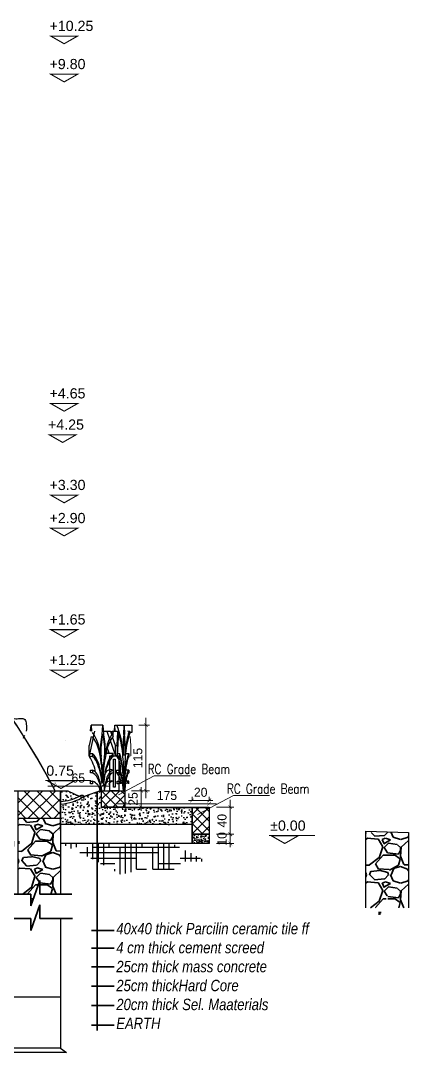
# Model space of a CAD drawing. Header units: inches. Extents: x -291016 to -124071, y 25078 to 137196.
# Drawn here: x -207979 to -207445, y 39772 to 41191 of the extents above; entities that cross this region are included whole.
import ezdxf

# ---------------------------------------------------------------- set-up
doc = ezdxf.new("R2010")
doc.units = ezdxf.units.IN
doc.header["$MEASUREMENT"] = 0
for name, color, linetype, lineweight in [('9-TEXT', 7, 'Continuous', 13), ('dim', 106, 'Continuous', 18), ('Structural - Bearing_Pen_No__27', 7, 'Continuous', 35), ('text', 7, 'Continuous', 35), ('VIS', 31, 'Continuous', 18)]:
    doc.layers.add(name, color=color, linetype=linetype, lineweight=lineweight)
for name, color, linetype in [('HATC H', 8, 'Continuous'), ('Interior - Furniture', 7, 'Continuous'), ('Structural - Bearing', 7, 'Continuous'), ('TEX', 4, 'Continuous')]:
    doc.layers.add(name, color=color, linetype=linetype)
doc.layers.add('Interior - Furniture _Pen_No__4', color=7, linetype='Continuous', lineweight=20, true_color=0x029e21)
doc.layers.add('Structural - Bearing_Pen_No__87', color=7, linetype='Continuous', lineweight=20, true_color=0x6a6a6a)
doc.styles.add('AX', font='arial.ttf')
doc.styles.add('ROMANC', font='romanc.shx')
doc.dimstyles.new('50PEA1', dxfattribs={"dimscale": 0, "dimtxt": 12.5, "dimasz": 5, "dimexe": 5, "dimexo": 10, "dimgap": 5, "dimtad": 1, "dimdec": 0, "dimdsep": 46, "dimtxsty": 'Standard', "dimblk1": 'ARCHTICK', "dimblk2": 'ARCHTICK', "dimsah": 1, "dimcen": 2.5, "dimdle": 10, "dimclrd": 8, "dimclre": 8, "dimclrt": 7, "dimadec": 0, "dimazin": 0, "dimtfac": 1, "dimtdec": 0, "dimtix": 1, "dimtmove": 2, "dimatfit": 3, "dimldrblk": 'ARCHTICK', "dimfxl": 1, "dimtolj": 1, "dimtzin": 0, "dimlwd": 13, "dimlwe": 13, "dimarcsym": 0})
doc.dimstyles.get("Standard").update_dxf_attribs({"dimtxt": 0.18, "dimasz": 0.18, "dimexe": 0.18, "dimexo": 0.0625, "dimgap": 0.09, "dimtad": 0, "dimtih": 1, "dimtoh": 1, "dimdec": 4, "dimzin": 0, "dimdsep": 46, "dimtxsty": 'Standard', "dimcen": 0.09, "dimadec": 0, "dimazin": 0, "dimtfac": 1, "dimtdec": 4, "dimtofl": 0, "dimtmove": 0, "dimatfit": 3, "dimfxl": 1, "dimtolj": 1, "dimtzin": 0, "dimarcsym": 0})
pattern_1 = [(50, (-217295, 2054.5), (14.3452037, -1.2550427), [1.5, -16.5]), (355, (-217295, 2054.5), (-2.7750267, 15.0438427), [1.2, -13.2]), (100.4514, (-217293.805, 2054.395), (11.5701876, 13.788791), [1.274804, -14.022842]), (46.1842, (-217295, 2058.5), (21.344821, -3.31038), [2.25, -24.75]), (96.6356, (-217293.221, 2058.224), (18.693254, 19.482357), [1.912206, -21.03426]), (351.1842, (-217295, 2058.5), (18.693239, 19.482372), [1.8, -19.8]), (21, (-217293, 2057.5), (11.938141, -8.0523778), [1.5, -16.5]), (326, (-217293, 2057.5), (4.8663066, 14.503001), [1.2, -13.2]), (71.4514, (-217292.005, 2056.829), (16.8044526, 6.45061), [1.274804, -14.022842]), (37.5, (-217295, 2054.5), (0.2431971, 6.6578771), [0, -13.04, 0, -13.4, 0, -13.25]), (7.5, (-217295, 2054.5), (5.2613907, 7.8882342), [0, -7.64, 0, -12.74, 0, -5.05]), (327.5, (-217299.46, 2054.5), (10.6764487, -0.4510974), [0, -5, 0, -15.6, 0, -20.7]), (317.5, (-217301.46, 2054.5), (11.6637234, 2.0020996), [0, -6.5, 0, -10.36, 0, -14.7])]
pattern_2 = [(45, (-217295, 2054.5), (-6.629126, 6.629126), []), (135, (-217295, 2054.5), (-6.629126, -6.629126), [])]

# ---------------------------------------------------------------- blocks, each defined once
blk = doc.blocks.new('Section Elem_91')
at = {"layer": 'Interior - Furniture _Pen_No__4', "linetype": 'Continuous'}
for p, q in [((17856, 853), (17845, 878)), ((17869, 896), (17869, 853))]:
    blk.add_line(p, q, dxfattribs=at)
blk = doc.blocks.new('Section Elem_92')
at = {"layer": 'Interior - Furniture _Pen_No__4', "linetype": 'Continuous'}
blk.add_line((17923, 1160), (17921, 1146), dxfattribs=at)
blk = doc.blocks.new('Section Elem_93')
at = {"layer": 'Structural - Bearing_Pen_No__87', "linetype": 'Continuous'}
for p, q in [((17961, 1241), (17956, 1162)), ((17965, 1162), (17961, 1241)), ((17970, 1241), (17961, 1241))]:
    blk.add_line(p, q, dxfattribs=at)
blk = doc.blocks.new('Section Elem_96')
at = {"layer": 'Interior - Furniture _Pen_No__4', "linetype": 'Continuous'}
for p, q in [((18133, 1162), (18164, 1162)), ((18164, 1162), (18166, 1143)), ((18170, 1088), (18181, 964)), ((18175, 964), (18181, 964)), ((18181, 964), (18181, 823)), ((18175, 823), (18181, 823))]:
    blk.add_line(p, q, dxfattribs=at)
blk = doc.blocks.new('Section Elem_100')
at = {"layer": 'Interior - Furniture _Pen_No__4', "linetype": 'Continuous'}
for p, q in [((17923, 1162), (17922, 1146)), ((17923, 1162), (18003, 1162)), ((18003, 1162), (18002, 1143)), ((18011, 1162), (18003, 1162)), ((18010, 1143), (18011, 1162)), ((17999, 1088), (17992, 964)), ((17992, 823), (18005, 1043)), ((17970, 964), (17992, 964)), ((17992, 964), (17992, 823)), ((17970, 823), (17992, 823))]:
    blk.add_line(p, q, dxfattribs=at)
blk = doc.blocks.new('Section Elem_101')
at = {"layer": 'Interior - Furniture _Pen_No__4', "linetype": 'Continuous'}
for p, q in [((17801, 1162), (17851, 1162)), ((17851, 1162), (17900, 1162)), ((17884, 1068), (17851, 1162)), ((17900, 1162), (17915, 1119)), ((17970, 823), (17898, 1029)), ((17929, 1080), (17970, 964)), ((17884, 853), (17858, 927)), ((17970, 964), (17970, 823)), ((17937, 823), (17970, 823))]:
    blk.add_line(p, q, dxfattribs=at)
blk = doc.blocks.new('_ArchTick')
at = {"color": 0, "const_width": 0.15}
blk.add_lwpolyline([(-0.5, -0.5), (0.5, 0.5)], dxfattribs=at)
blk = doc.blocks.new('*D659')
at = {"color": 8, "lineweight": 13, "transparency": 16777216}
for p, q in [((-207806.5, 40231.5), (-207806.5, 40121.4)), ((-207816.1, 40221.5), (-207801.5, 40221.5)), ((-207813.5, 40131.4), (-207801.5, 40131.4))]:
    blk.add_line(p, q, dxfattribs=at)
at = {"layer": 'Defpoints', "color": 0, "transparency": 16777216}
for p in [(-207826.1, 40221.5), (-207823.5, 40131.4), (-207806.5, 40131.4)]:
    blk.add_point(p, dxfattribs=at)
at = {"color": 8, "lineweight": 13, "transparency": 16777216, "xscale": 5, "yscale": 5, "zscale": 5}
for p, rotation in [((-207806.5, 40221.5), 90), ((-207806.5, 40131.4), 270)]:
    blk.add_blockref('_ArchTick', p, dxfattribs=dict(at, rotation=rotation))
at = {"color": 7, "transparency": 16777216, "insert": (-207817.7, 40176.4), "char_height": 12.5, "attachment_point": 5, "rotation": 90}
blk.add_mtext('\\A1;115', dxfattribs=at)
blk = doc.blocks.new('*D660')
at = {"color": 8, "lineweight": 13, "transparency": 16777216}
for p, q in [((-207826.3, 40131.4), (-207808, 40131.4)), ((-207813, 40131.4), (-207813, 40136.4)), ((-207813, 40131.4), (-207813, 40108.9)), ((-207825.7, 40108.9), (-207808, 40108.9)), ((-207813, 40108.9), (-207813, 40103.9))]:
    blk.add_line(p, q, dxfattribs=at)
at = {"layer": 'Defpoints', "color": 0, "transparency": 16777216}
for p in [(-207836.3, 40131.4), (-207835.7, 40108.9), (-207813, 40108.9)]:
    blk.add_point(p, dxfattribs=at)
at = {"color": 8, "lineweight": 13, "transparency": 16777216, "xscale": 5, "yscale": 5, "zscale": 5}
for p, rotation in [((-207813, 40131.4), 270), ((-207813, 40108.9), 90)]:
    blk.add_blockref('_ArchTick', p, dxfattribs=dict(at, rotation=rotation))
at = {"color": 7, "transparency": 16777216, "insert": (-207824.2, 40120.1), "char_height": 12.5, "attachment_point": 5, "rotation": 90}
blk.add_mtext('\\A1;25', dxfattribs=at)
blk = doc.blocks.new('*D661')
at = {"color": 8, "lineweight": 13, "transparency": 16777216}
for p, q in [((-207709.5, 40108.9), (-207685.5, 40108.9)), ((-207690.5, 40118.9), (-207690.5, 40061.5)), ((-207709.5, 40071.5), (-207685.5, 40071.5))]:
    blk.add_line(p, q, dxfattribs=at)
at = {"layer": 'Defpoints', "color": 0, "transparency": 16777216}
for p in [(-207719.5, 40108.9), (-207719.5, 40071.5), (-207690.5, 40071.5)]:
    blk.add_point(p, dxfattribs=at)
at = {"color": 8, "lineweight": 13, "transparency": 16777216, "xscale": 5, "yscale": 5, "zscale": 5}
for p, rotation in [((-207690.5, 40108.9), 90), ((-207690.5, 40071.5), 270)]:
    blk.add_blockref('_ArchTick', p, dxfattribs=dict(at, rotation=rotation))
at = {"color": 7, "transparency": 16777216, "insert": (-207701.8, 40090.2), "char_height": 12.5, "attachment_point": 5, "rotation": 90}
blk.add_mtext('\\A1;40', dxfattribs=at)
blk = doc.blocks.new('*D662')
at = {"color": 8, "lineweight": 13, "transparency": 16777216}
for p, q in [((-207709.5, 40071.5), (-207685.5, 40071.5)), ((-207690.5, 40071.5), (-207690.5, 40076.5)), ((-207690.5, 40071.5), (-207690.5, 40058.9)), ((-207709.5, 40058.9), (-207685.5, 40058.9)), ((-207690.5, 40058.9), (-207690.5, 40053.9))]:
    blk.add_line(p, q, dxfattribs=at)
at = {"layer": 'Defpoints', "color": 0, "transparency": 16777216}
for p in [(-207719.5, 40071.5), (-207719.5, 40058.9), (-207690.5, 40058.9)]:
    blk.add_point(p, dxfattribs=at)
at = {"color": 8, "lineweight": 13, "transparency": 16777216, "xscale": 5, "yscale": 5, "zscale": 5}
for p, rotation in [((-207690.5, 40071.5), 270), ((-207690.5, 40058.9), 90)]:
    blk.add_blockref('_ArchTick', p, dxfattribs=dict(at, rotation=rotation))
at = {"color": 7, "transparency": 16777216, "insert": (-207701.8, 40065.2), "char_height": 12.5, "attachment_point": 5, "rotation": 90}
blk.add_mtext('\\A1;10', dxfattribs=at)
blk = doc.blocks.new('*D663')
at = {"color": 8, "lineweight": 13, "transparency": 16777216}
for p, q in [((-207743, 40118.9), (-207743, 40123)), ((-207719.5, 40118.9), (-207719.5, 40123)), ((-207743, 40118), (-207748, 40118)), ((-207719.5, 40118), (-207743, 40118)), ((-207719.5, 40118), (-207714.5, 40118))]:
    blk.add_line(p, q, dxfattribs=at)
at = {"layer": 'Defpoints', "color": 0, "transparency": 16777216}
for p in [(-207743, 40118), (-207743, 40108.9), (-207719.5, 40108.9)]:
    blk.add_point(p, dxfattribs=at)
at = {"color": 8, "lineweight": 13, "transparency": 16777216, "xscale": 5, "yscale": 5, "zscale": 5}
blk.add_blockref('_ArchTick', (-207743, 40118), dxfattribs=at)
at = {"color": 8, "lineweight": 13, "transparency": 16777216, "xscale": 5, "yscale": 5, "zscale": 5, "rotation": 180}
blk.add_blockref('_ArchTick', (-207719.5, 40118), dxfattribs=at)
at = {"color": 7, "transparency": 16777216, "insert": (-207731.2, 40129.2), "char_height": 12.5, "attachment_point": 5}
blk.add_mtext('\\A1;20', dxfattribs=at)
blk = doc.blocks.new('*D664')
at = {"color": 8, "lineweight": 13, "transparency": 16777216}
for p, q in [((-207845.7, 40113.5), (-207709.5, 40113.5)), ((-207835.7, 40118.4), (-207835.7, 40118.5)), ((-207719.5, 40118.4), (-207719.5, 40118.5))]:
    blk.add_line(p, q, dxfattribs=at)
at = {"layer": 'Defpoints', "color": 0, "transparency": 16777216}
for p in [(-207719.5, 40113.5), (-207835.7, 40108.4), (-207719.5, 40108.4)]:
    blk.add_point(p, dxfattribs=at)
at = {"color": 8, "lineweight": 13, "transparency": 16777216, "xscale": 5, "yscale": 5, "zscale": 5, "rotation": 180}
blk.add_blockref('_ArchTick', (-207835.7, 40113.5), dxfattribs=at)
at = {"color": 8, "lineweight": 13, "transparency": 16777216, "xscale": 5, "yscale": 5, "zscale": 5}
blk.add_blockref('_ArchTick', (-207719.5, 40113.5), dxfattribs=at)
at = {"color": 7, "transparency": 16777216, "insert": (-207777.6, 40124.8), "char_height": 12.5, "attachment_point": 5}
blk.add_mtext('\\A1;175', dxfattribs=at)
blk = doc.blocks.new('*D665')
at = {"color": 8, "lineweight": 13, "transparency": 16777216}
for p, q in [((-207857.7, 40137.5), (-207941.5, 40137.5)), ((-207931.5, 40141.4), (-207931.5, 40142.5)), ((-207867.7, 40141.4), (-207867.7, 40142.5))]:
    blk.add_line(p, q, dxfattribs=at)
at = {"layer": 'Defpoints', "color": 0, "transparency": 16777216}
for p in [(-207931.5, 40137.5), (-207931.5, 40131.4), (-207867.7, 40131.4)]:
    blk.add_point(p, dxfattribs=at)
at = {"color": 8, "lineweight": 13, "transparency": 16777216, "xscale": 5, "yscale": 5, "zscale": 5, "rotation": 180}
blk.add_blockref('_ArchTick', (-207931.5, 40137.5), dxfattribs=at)
at = {"color": 8, "lineweight": 13, "transparency": 16777216, "xscale": 5, "yscale": 5, "zscale": 5}
blk.add_blockref('_ArchTick', (-207867.7, 40137.5), dxfattribs=at)
at = {"color": 7, "transparency": 16777216, "insert": (-207899.6, 40148.8), "char_height": 12.5, "attachment_point": 5}
blk.add_mtext('\\A1;65', dxfattribs=at)

msp = doc.modelspace()

# ---------------------------------------------------------------- hatches: boundary and pattern name
h = msp.add_hatch()
h.set_pattern_fill('ANSI37', color=3, scale=100, style=0)
h.set_pattern_definition([(45, (-212619.453, -938.161), (-8.8388348, 8.8388348), []), (135, (-212619.453, -938.161), (-8.8388348, -8.8388348), [])])
h.paths.add_polyline_path([(-207923.9533, 40131.3981), (-207982.5057, 40131.3981), (-207982.5057, 40093.1074), (-207923.9533, 40093.1074)])
h = msp.add_hatch()
h.set_pattern_fill('AR-CONC', color=3, scale=2, style=0)
h.set_pattern_definition(pattern_1)
h.paths.add_polyline_path([(-207742.952, 40108), (-207835.6985, 40108), (-207835.6985, 40108.8761), (-207867.7207, 40108.8761), (-207867.7207, 40131.3981), (-207869.4533, 40131.3981), (-207889.9858, 40123.7574, -0.010036917), (-207891.4842, 40123.6996, -0.008437634), (-207891.6412, 40123.6053, -0.126596251), (-207923.9533, 40113), (-207923.9533, 40085), (-207742.952, 40085)])
h = msp.add_hatch()
h.set_pattern_fill('AR-CONC', color=3, scale=2, style=0)
h.set_pattern_definition(pattern_1)
h.paths.add_polyline_path([(-207913.9533, 40131.3981), (-207923.9533, 40131.3981), (-207923.9533, 40116.5, 0.104762912), (-207897.721, 40124.0488, -0.007341403), (-207898.487, 40124.1201)])
h = msp.add_hatch()
h.set_pattern_fill('ANSI37', color=3, scale=75, style=0)
h.set_pattern_definition(pattern_2)
h.paths.add_polyline_path([(-207835.6985, 40131.3981), (-207867.7207, 40131.3981), (-207867.7207, 40108.8761), (-207835.6985, 40108.8761)])
h = msp.add_hatch()
h.set_pattern_fill('ANSI37', color=3, scale=75, style=0)
h.set_pattern_definition(pattern_2)
h.paths.add_polyline_path([(-207719.4996, 40108.8761), (-207742.952, 40108.8761), (-207742.952, 40071.5), (-207719.5, 40071.5)])
h = msp.add_hatch()
h.set_pattern_fill('AR-CONC', color=3, style=0)
h.set_pattern_definition([(50, (-217295, 2054.5), (7.1726018, -0.62752135), [0.75, -8.25]), (355, (-217295, 2054.5), (-1.3875133, 7.5219213), [0.6, -6.6]), (100.4514, (-217294.402, 2054.448), (5.7850938, 6.8943954), [0.6374019, -7.0114211]), (46.1842, (-217295, 2056.5), (10.6724105, -1.6551901), [1.125, -12.375]), (96.6356, (-217294.111, 2056.362), (9.346627, 9.7411787), [0.956103, -10.51713]), (351.1842, (-217295, 2056.5), (9.3466195, 9.741186), [0.9, -9.9]), (21, (-217294, 2056), (5.9690705, -4.0261889), [0.75, -8.25]), (326, (-217294, 2056), (2.4331533, 7.2515005), [0.6, -6.6]), (71.4514, (-217293.5026, 2055.6645), (8.4022263, 3.225305), [0.6374019, -7.0114211]), (37.5, (-217295, 2054.5), (0.12159855, 3.32893854), [0, -6.52, 0, -6.7, 0, -6.625]), (7.5, (-217295, 2054.5), (2.63069537, 3.94411712), [0, -3.82, 0, -6.37, 0, -2.525]), (327.5, (-217297.23, 2054.5), (5.33822436, -0.22554872), [0, -2.5, 0, -7.8, 0, -10.35]), (317.5, (-217298.23, 2054.5), (5.8318617, 1.0010498), [0, -3.25, 0, -5.18, 0, -7.35])])
h.paths.add_polyline_path([(-207719.5, 40071.5), (-207742.952, 40071.5), (-207742.952, 40058.8761), (-207719.5, 40058.8761)])
h = msp.add_hatch()
h.set_pattern_fill('HOUND', color=3, scale=120, style=0)
h.set_pattern_definition([(180, (-203278.499, -953.5876), (-30, 7.5), [120, -60]), (90, (-203278.499, -953.5876), (7.5, -30), [120, -60])])
h.paths.add_polyline_path([(-208128.0436, 40061.3682), (-207973.9987, 40061.9124), (-208015.4987, 40041.4124), (-208056.4987, 40018.9124), (-208094.4987, 40026.9124), (-208127.9987, 40024.4124), (-208142.4987, 40036.9124), (-208174.9987, 40036.9124)])
h = msp.add_hatch()
h.set_pattern_fill('HOUND', color=3, scale=120, style=0)
h.set_pattern_definition([(0, (-212619.453, -956.2814), (30, 7.5), [120, -60]), (90, (-212619.453, -956.2814), (-7.5, -30), [120, -60])])
h.paths.add_polyline_path([(-207769.9084, 40058.6744), (-207923.9533, 40059.2186), (-207882.4533, 40038.7186), (-207841.4533, 40016.2186), (-207803.4533, 40024.2186), (-207769.9533, 40021.7186), (-207755.4533, 40034.2186), (-207722.9533, 40034.2186)])
at = {"layer": 'Structural - Bearing_Pen_No__27', "lineweight": 35}
h = msp.add_hatch(dxfattribs=at)
h.set_pattern_fill('GRAVEL', color=0, scale=60, style=0)
h.set_pattern_definition([(228.0128, (-217251.8, 2114.5), (-479.99989393, -540.0000805), [8.07216, -799.14528]), (184.9697, (-217257.2, 2108.5), (720.00006309, 59.99947842), [13.85208, -1371.3555]), (132.5104, (-217271, 2107.3), (599.9994431, -660.00052043), [9.76728, -966.96192]), (267.2737, (-217294.4, 2092.3), (59.99976106, 1200.0000177), [12.61428, -1248.81348]), (292.8337, (-217295, 2079.7), (-300.00059433, 719.9997847), [12.3693, -1224.56238]), (357.2737, (-217290.2, 2068.3), (-1200.0000177, 59.99976106), [12.61428, -1248.81348]), (37.6942, (-217277.6, 2067.7), (-780.00044074, -599.99942431), [16.68174, -1651.49094]), (72.2553, (-217264.4, 2077.9), (420.00064576, 1319.99977387), [15.74928, -1559.17926]), (121.4296, (-217259.6, 2092.9), (-480.00049405, 779.99970219), [12.657, -1253.04438]), (175.2364, (-217266.2, 2103.7), (660.0000568, -59.99949196), [14.44992, -708.04578]), (222.3974, (-217280.6, 2104.9), (-720.00044106, -659.99952492), [18.68688, -1850.0025]), (138.8141, (-217235, 2091.7), (-420.0001768, 359.9998388), [6.37806, -631.43064]), (171.4692, (-217239.8, 2095.9), (779.9998971, -120.0004746), [12.13422, -1201.29066]), (225, (-217251.8, 2097.7), (-7e-15, -60.00002), [8.48526, -76.36752]), (203.1986, (-217256, 2104.9), (299.9999838, 120.0000795), [4.56948, -452.3769]), (291.8014, (-217260.2, 2103.1), (-59.9999946, 180.0000164), [6.46218, -316.64772]), (30.9638, (-217257.8, 2097.1), (179.9998813, 120.000149), [10.49574, -339.36138]), (161.5651, (-217248.8, 2102.5), (120.000026, -59.999904), [7.58946, -182.14722]), (16.3895, (-217295, 2103.1), (600.0001319, 179.9995626), [10.632, -1052.5707]), (70.3462, (-217284.8, 2106.1), (-239.99971484, -660.00012814), [8.91966, -883.04448]), (293.1986, (-217248.8, 2114.5), (-120.0000795, 299.9999838), [9.1389, -447.80748]), (343.6105, (-217245.2, 2106.1), (-600.0001319, 179.9995626), [10.632, -1052.5707]), (339.444, (-217295, 2065.9), (-300.0001107, 119.9997598), [10.2528, -502.38744]), (294.7751, (-217285.4, 2062.3), (-299.99953135, 660.0002053), [8.59068, -850.47858]), (66.8014, (-217248.2, 2054.5), (120.0000795, 299.9999838), [9.1389, -447.80748]), (17.354, (-217244.6, 2062.9), (-780.00012115, -239.99967014), [10.05786, -995.72544]), (69.444, (-217277.6, 2054.5), (-119.9997598, -300.0001107), [5.1264, -507.51384]), (101.3099, (-217251.8, 2054.5), (-59.999858, 240.000045), [3.0594, -302.88174]), (165.9638, (-217252.4, 2057.5), (180.000033, -59.9998834), [12.3693, -235.017]), (186.009, (-217264.4, 2060.5), (599.99998505, 59.99995905), [11.463, -1134.83538]), (303.6901, (-217257.8, 2091.7), (-60.00008, 119.9999735), [8.65332, -207.67974]), (353.1572, (-217253, 2084.5), (1019.99996193, -120.00047988), [15.10764, -1495.65378]), (60.9454, (-217238, 2082.7), (-240.0000016, -420.0000231), [6.17736, -611.56044]), (90, (-217235, 2088.1), (-60, 60), [3.6, -56.4]), (120.2564, (-217265.6, 2062.3), (239.9996932, -420.00014735), [8.33544, -825.2112]), (48.0128, (-217269.8, 2069.5), (479.99989393, 540.0000805), [16.14432, -791.07312]), (0, (-217259, 2081.5), (60, 60), [15.6, -44.4]), (325.3048, (-217243.4, 2081.5), (-599.99965554, 420.00051658), [9.48684, -939.19644]), (254.0546, (-217235.6, 2076.1), (-59.9999934, -240.0000076), [8.73612, -428.07048]), (207.646, (-217238, 2067.7), (-1139.99974843, -600.00046279), [14.2239, -1408.16844]), (175.4261, (-217250.6, 2061.1), (-780.0000335, 59.99968807), [15.04794, -1489.74444])])
h.paths.add_polyline_path([(-207923.9533, 40093.1074), (-207982.5057, 40093.1074), (-207982.5057, 39989.3386), (-207964.8923, 39989.3386), (-207964.8923, 39972.865), (-207952.3091, 40008.1186), (-207952.3091, 39989.3386), (-207923.9533, 39989.3386)])
h = msp.add_hatch(dxfattribs=at)
h.set_pattern_fill('GRAVEL', color=0, scale=60, style=0)
h.set_pattern_definition([(228.0128, (-216773.3, 2095.5), (-479.99989393, -540.0000805), [8.07216, -799.14528]), (184.9697, (-216778.7, 2089.5), (720.00006309, 59.99947842), [13.85208, -1371.3555]), (132.5104, (-216792.5, 2088.3), (599.9994431, -660.00052043), [9.76728, -966.96192]), (267.2737, (-216815.9, 2073.3), (59.99976106, 1200.0000177), [12.61428, -1248.81348]), (292.8337, (-216816.5, 2060.7), (-300.00059433, 719.9997847), [12.3693, -1224.56238]), (357.2737, (-216811.7, 2049.3), (-1200.0000177, 59.99976106), [12.61428, -1248.81348]), (37.6942, (-216799.1, 2048.7), (-780.00044074, -599.99942431), [16.68174, -1651.49094]), (72.2553, (-216785.9, 2058.9), (420.00064576, 1319.99977387), [15.74928, -1559.17926]), (121.4296, (-216781.1, 2073.9), (-480.00049405, 779.99970219), [12.657, -1253.04438]), (175.2364, (-216787.7, 2084.7), (660.0000568, -59.99949196), [14.44992, -708.04578]), (222.3974, (-216802.1, 2085.9), (-720.00044106, -659.99952492), [18.68688, -1850.0025]), (138.8141, (-216756.5, 2072.7), (-420.0001768, 359.9998388), [6.37806, -631.43064]), (171.4692, (-216761.3, 2076.9), (779.9998971, -120.0004746), [12.13422, -1201.29066]), (225, (-216773.3, 2078.7), (-7e-15, -60.00002), [8.48526, -76.36752]), (203.1986, (-216777.5, 2085.9), (299.9999838, 120.0000795), [4.56948, -452.3769]), (291.8014, (-216781.7, 2084.1), (-59.9999946, 180.0000164), [6.46218, -316.64772]), (30.9638, (-216779.3, 2078.1), (179.9998813, 120.000149), [10.49574, -339.36138]), (161.5651, (-216770.3, 2083.5), (120.000026, -59.999904), [7.58946, -182.14722]), (16.3895, (-216816.5, 2084.1), (600.0001319, 179.9995626), [10.632, -1052.5707]), (70.3462, (-216806.3, 2087.1), (-239.99971484, -660.00012814), [8.91966, -883.04448]), (293.1986, (-216770.3, 2095.5), (-120.0000795, 299.9999838), [9.1389, -447.80748]), (343.6105, (-216766.7, 2087.1), (-600.0001319, 179.9995626), [10.632, -1052.5707]), (339.444, (-216816.5, 2046.9), (-300.0001107, 119.9997598), [10.2528, -502.38744]), (294.7751, (-216806.9, 2043.3), (-299.99953135, 660.0002053), [8.59068, -850.47858]), (66.8014, (-216769.7, 2035.5), (120.0000795, 299.9999838), [9.1389, -447.80748]), (17.354, (-216766.1, 2043.9), (-780.00012115, -239.99967014), [10.05786, -995.72544]), (69.444, (-216799.1, 2035.5), (-119.9997598, -300.0001107), [5.1264, -507.51384]), (101.3099, (-216773.3, 2035.5), (-59.999858, 240.000045), [3.0594, -302.88174]), (165.9638, (-216773.9, 2038.5), (180.000033, -59.9998834), [12.3693, -235.017]), (186.009, (-216785.9, 2041.5), (599.99998505, 59.99995905), [11.463, -1134.83538]), (303.6901, (-216779.3, 2072.7), (-60.00008, 119.9999735), [8.65332, -207.67974]), (353.1572, (-216774.5, 2065.5), (1019.99996193, -120.00047988), [15.10764, -1495.65378]), (60.9454, (-216759.5, 2063.7), (-240.0000016, -420.0000231), [6.17736, -611.56044]), (90, (-216756.5, 2069.1), (-60, 60), [3.6, -56.4]), (120.2564, (-216787.1, 2043.3), (239.9996932, -420.00014735), [8.33544, -825.2112]), (48.0128, (-216791.3, 2050.5), (479.99989393, 540.0000805), [16.14432, -791.07312]), (0, (-216780.5, 2062.5), (60, 60), [15.6, -44.4]), (325.3048, (-216764.9, 2062.5), (-599.99965554, 420.00051658), [9.48684, -939.19644]), (254.0546, (-216757.1, 2057.1), (-59.9999934, -240.0000076), [8.73612, -428.07048]), (207.646, (-216759.5, 2048.7), (-1139.99974843, -600.00046279), [14.2239, -1408.16844]), (175.4261, (-216772.1, 2042.1), (-780.0000335, 59.99968807), [15.04794, -1489.74444])])
h.paths.add_polyline_path([(-207445.4533, 40074.1074), (-207504.0057, 40074.1074), (-207504.0057, 39970.3386), (-207486.3923, 39970.3386), (-207486.3923, 39953.865), (-207473.8091, 39989.1186), (-207473.8091, 39970.3386), (-207445.4533, 39970.3386)])

# ---------------------------------------------------------------- linework, layer by layer
for p, q in [((-207877.2965, 40213.5406), (-207884.8619, 40179.6072)), ((-207882.7835, 40213.6982), (-207881.9966, 40221.4862)), ((-207881.2237, 40213.5406), (-207882.7835, 40213.6982)), ((-207865.833, 40221.4862), (-207881.9966, 40221.4862)), ((-207881.9966, 40221.4862), (-207881.2237, 40213.5406)), ((-207866.8834, 40208.6851), (-207865.833, 40221.4862)), ((-207865.833, 40221.4862), (-207864.7537, 40208.8223)), ((-207865.1558, 40213.5406), (-207855.2315, 40213.5406)), ((-207860.1675, 40213.5406), (-207855.9793, 40201.541)), ((-207855.2315, 40213.5406), (-207853.7399, 40209.2671)), ((-207851.5483, 40211.9777), (-207854.686, 40211.9777)), ((-207853.1602, 40211.9777), (-207852.9411, 40213.5406)), ((-207852.9411, 40213.5406), (-207844.1382, 40213.5406)), ((-207851.5483, 40206.4612), (-207851.5483, 40211.9777)), ((-207849.6309, 40213.5406), (-207849.2008, 40221.4862)), ((-207849.2008, 40221.4862), (-207826.1345, 40221.4862)), ((-207844.1382, 40213.5406), (-207846.0968, 40179.6072)), ((-207846.0968, 40193.7493), (-207845.0312, 40212.2109)), ((-207837.059, 40208.6851), (-207836.574, 40221.4862)), ((-207836.574, 40221.4862), (-207836.0755, 40208.8223)), ((-207826.1345, 40211.6563), (-207829.9775, 40211.6563)), ((-207826.1345, 40221.4862), (-207826.1345, 40211.6563)), ((-207882.0995, 40206.1398), (-207884.8619, 40193.7493)), ((-207884.8619, 40179.6072), (-207884.8619, 40193.7493)), ((-207856.6159, 40203.3651), (-207848.3238, 40179.6072)), ((-207848.3238, 40193.7493), (-207852.3504, 40205.286)), ((-207848.3238, 40179.6072), (-207848.3238, 40193.7493)), ((-207851.5483, 40182.6211), (-207861.4124, 40182.6211)), ((-207851.5483, 40178.4921), (-207851.5483, 40182.6211)), ((-207834.5326, 40182.6211), (-207829.9775, 40182.6211)), ((-207829.9775, 40182.6211), (-207829.9775, 40178.4921)), ((-207865.3043, 40154.7823), (-207865.2959, 40143.7132)), ((-207851.5483, 40159.7544), (-207851.5483, 40156.196)), ((-207829.9775, 40159.7544), (-207834.5887, 40159.7133)), ((-207829.9775, 40159.7544), (-207829.9775, 40156.196)), ((-207851.5483, 40144.6608), (-207851.5483, 40141.0373)), ((-207829.9775, 40144.556), (-207834.1843, 40144.568)), ((-207829.9775, 40141.0373), (-207829.9775, 40144.556))]:
    msp.add_line(p, q)
at = {"color": 3}
for p, q in [((-209364.0468, 40131.3981), (-207923.9533, 40131.3981)), ((-207913.9533, 40131.3981), (-207898.487, 40124.1201)), ((-207869.4533, 40131.3981), (-207889.9858, 40123.7574)), ((-207835.6985, 40131.3981), (-207835.6985, 40108.8761)), ((-207867.7207, 40108.8761), (-207742.952, 40108.8761)), ((-207742.952, 40108), (-207742.952, 40058.8761)), ((-207923.9533, 40093.1074), (-207923.9533, 39989.3386)), ((-207742.952, 40085), (-207923.9533, 40085)), ((-207445.4533, 40074.1074), (-207445.4533, 39970.3386)), ((-207742.952, 40058.8761), (-207923.9533, 40058.8761)), ((-207923.9533, 39955.8077), (-207923.9533, 39777.3386)), ((-207923.9533, 39847.3386), (-208173.9533, 39847.3386)), ((-207923.9533, 39777.3386), (-207915.9065, 39771.5))]:
    msp.add_line(p, q, dxfattribs=at)
for points in [[(-207848.3238, 40193.7493), (-207846.0968, 40193.7493), (-207846.0968, 40179.6072), (-207848.3238, 40179.6072)], [(-207879.8561, 40178.4921), (-207884.2365, 40178.4921), (-207884.2365, 40182.4122), (-207879.8561, 40182.4122)], [(-207843.8717, 40131.3981), (-207856.2069, 40131.3981), (-207856.2069, 40179.6072), (-207843.8717, 40179.6072)], [(-207842.8513, 40178.4921), (-207845.9349, 40178.4921), (-207845.9349, 40182.4122), (-207842.8513, 40182.4122)], [(-207848.8717, 40136.3981), (-207851.2069, 40136.3981), (-207851.2069, 40174.6072), (-207848.8717, 40174.6072)], [(-207879.8561, 40156.1485), (-207882.7113, 40156.1485), (-207882.7113, 40159.705), (-207879.8561, 40159.705)], [(-207843.0496, 40156.1485), (-207847.0996, 40156.1485), (-207847.0996, 40159.705), (-207843.0496, 40159.705)], [(-207879.8561, 40141.0247), (-207882.7243, 40141.0247), (-207882.7243, 40144.6482), (-207879.8561, 40144.6482)], [(-207843.0496, 40141.0247), (-207846.0264, 40141.0247), (-207846.0264, 40144.6482), (-207843.0496, 40144.6482)]]:
    msp.add_lwpolyline(points, close=True)
msp.add_lwpolyline([(-209364.0468, 40131.3981), (-207923.9533, 40131.3981)])
for points in [[(-207982.5057, 39989.3386), (-207982.5057, 40131.3981), (-207923.9533, 40131.3981), (-207923.9533, 39989.3386)], [(-207923.9533, 40076.6992), (-207923.9533, 40131.3981), (-207913.9533, 40131.3981)], [(-207869.4533, 40131.3981), (-207835.6985, 40131.3981)], [(-207742.952, 40108.8761), (-207719.4996, 40108.8761), (-207719.5, 40071.5), (-207742.952, 40071.5), (-207742.952, 40108)], [(-207742.952, 40108), (-207742.952, 40076.6992)], [(-207504.0057, 39970.3386), (-207504.0057, 40076), (-207445.4533, 40074.1074), (-207445.4533, 39970.3386)], [(-207923.9533, 39955.8077), (-207923.9533, 39777.3386), (-208173.9533, 39777.3386)], [(-207915.9065, 39771.5), (-208184.3598, 39771.5)]]:
    msp.add_lwpolyline(points, dxfattribs=at)
for points in [[(-207982.5057, 40131.3981), (-207923.9533, 40131.3981), (-207923.9533, 40093.1074), (-207982.5057, 40093.1074)], [(-207835.6985, 40108.8761), (-207867.7207, 40108.8761), (-207867.7207, 40131.3981), (-207835.6985, 40131.3981)], [(-207835.6985, 40108.8761), (-207719.4996, 40108.8761), (-207719.4996, 40108), (-207835.6985, 40108)], [(-207742.952, 40071.5), (-207719.5, 40071.5), (-207719.5, 40058.8761), (-207742.952, 40058.8761)]]:
    msp.add_lwpolyline(points, close=True, dxfattribs=at)
for centre, radius, start, end in [((-208809.8415, 39674.7758), 989.9807, 27.4673904, 74.9238416), ((-208809.8415, 39674.7758), 989.9807, 27.4673904, 73.7670982), ((-207928.6535, 40182.1864), 65.8544, 274.0928118, 298.0154381), ((-207928.4048, 40181.0894), 68.2348, 273.7405102, 302.7469953), ((-207895.6754, 40150.1675), 26.1987, 263.8391331, 265.5216285), ((-207894.8075, 40120.3145), 4.7364, 45.6150167, 127.9609604), ((-207894.3547, 40128.3015), 5.4238, 231.6357727, 301.8264069), ((-207892.1753, 40161.0492), 37.3561, 271.0441699, 273.3601436)]:
    msp.add_arc(centre, radius, start, end, dxfattribs=at)
for centre, radius, start, end in [((-207940.9606, 40171.9152), 72.8911, 7.781207, 33.0391604), ((-207787.4697, 40189.197), 81.7699, 166.2120489, 185.4644161), ((-207771.2448, 40186.6821), 97.2475, 166.5815015, 184.7467209), ((-207950.3857, 40187.1738), 87.3827, 356.0622395, 14.633368), ((-207950.5208, 40188.5831), 88.1227, 355.8552027, 13.2777076), ((-207812.274, 40181.9573), 49.2392, 142.9036796, 168.028028), ((-207962.8597, 40175.9758), 125.0103, 3.6225323, 21.34934), ((-207956.5617, 40172.4493), 118.4062, 4.6355663, 19.6216109), ((-207659.0952, 40189.0882), 179.0395, 173.7160462, 182.4974728), ((-207627.6799, 40186.6195), 210.1183, 173.8171839, 181.8879126), ((-208020.2339, 40187.2595), 184.9697, 357.7370656, 6.8277352), ((-208016.0211, 40189.4532), 180.985, 357.4286305, 6.1436063), ((-207744.6053, 40177.794), 90.0568, 157.913205, 176.9274686), ((-207729.9051, 40180.7356), 104.8358, 162.6618829, 175.0404373), ((-207968.6286, 40202.4933), 6.6655, 134.5446521, 172.1216725), ((-207871.7523, 40164.4773), 58.1691, 142.1430196, 142.1854147), ((-207943.4207, 40165.6752), 75.3514, 5.8574612, 32.4804398), ((-207801.893, 40171.7109), 60.6072, 145.0144631, 170.9852833), ((-207910.1146, 40154.8912), 40.9021, 8.5706601, 42.2874134), ((-207691.2638, 40144.6427), 174.3356, 167.417443, 176.6657331), ((-209730.236, 40369.0873), 1876.4595, 353.6684121, 354.252595), ((-207733.3541, 40158.5948), 131.4487, 165.2007296, 170.5346189), ((-207832.7739, 40162.5247), 27.5017, 133.0521776, 162.8395524), ((-207866.5286, 40170.0079), 26.5542, 5.9118842, 27.8482164), ((-208160.4336, 40149.0852), 323.5712, 0.5470255, 5.8417401), ((-207501.2877, 40147.6598), 335.0737, 174.0109221, 179.2014004), ((-207362.4114, 40138.3501), 474.7332, 173.7783942, 174.8878407), ((-207782.5926, 40161.5416), 51.8621, 156.0178101, 177.1227018), ((-207934.0759, 40146.4745), 59.2376, 10.1071487, 32.7173252), ((-207896.9993, 40159.5678), 25.5346, 17.8625094, 47.827051), ((-207970.6115, 40131.4049), 104.3225, 5.5068596, 20.1841585), ((-208033.1285, 40147.0821), 166.7501, 358.6293132, 9.0687453), ((-208415.206, 40114.949), 550.7419, 4.0471164, 6.6403237), ((-207715.928, 40123.2591), 150.7618, 161.6832467, 172.2025223), ((-207783.4281, 40136.8792), 81.4701, 154.908689, 174.9978634), ((-207844.1339, 40166.7488), 13.8881, 122.2671804, 160.3123102), ((-207874.6405, 40161.5525), 33.3311, 353.5253432, 30.5454139), ((-207870.6667, 40164.733), 30.8547, 9.3684189, 26.4829906), ((-207981.4031, 40141.2673), 144.0252, 4.6958303, 11.4083731), ((-208056.703, 40133.9886), 220.0273, 2.2743912, 10.1446652), ((-207678.1162, 40138.1399), 157.9527, 167.296409, 177.3837997), ((-207819.8745, 40171.2413), 12.4356, 144.3332801, 172.4515187), ((-207889.6938, 40139.8537), 19.0343, 14.6971401, 58.8794443), ((-207887.6222, 40144.565), 17.02, 9.5976992, 62.8153643), ((-208012.1369, 40126.7538), 146.5227, 6.0574814, 13.5112249), ((-207854.9632, 40151.8287), 8.6301, 66.690531, 153.8680696), ((-207845.2925, 40145.5219), 15.5487, 113.7447054, 170.8052559), ((-207848.6632, 40146.7113), 9.9153, 106.947031, 156.1453355), ((-207861.7006, 40140.6577), 21.2875, 0.5771015, 46.6937609), ((-207851.2762, 40151.5627), 11.5747, 1.1861412, 44.7046551), ((-207856.879, 40145.397), 17.517, 3.5315941, 37.8631518), ((-207969.0919, 40125.4776), 132.0387, 2.5699637, 11.5001905), ((-208199.0103, 40120.8807), 362.5796, 2.813299, 5.0914433), ((-208630.9197, 40145.0844), 794.0742, 359.79302, 0.5115827), ((-205319.8029, 40149.7357), 2516.5274, 179.9409329, 180.1795853), ((-207574.3594, 40130.4208), 262.2077, 172.6103664, 177.5022087), ((-207709.2727, 40125.84), 126.8117, 166.9654897, 177.4879223), ((-207741.4493, 40127.2335), 94.3412, 164.7153148, 177.4698734), ((-207825.4876, 40153.9395), 7.3466, 127.673064, 176.0870229), ((-207825.4488, 40150.6199), 7.1835, 129.0820142, 170.3918876), ((-207886.0633, 40129.066), 16.7729, 7.9922869, 68.280008), ((-207951.1977, 40116.1376), 84.8604, 10.3599308, 19.6564026), ((-207954.9047, 40119.6375), 88.5309, 7.6338367, 18.2776074), ((-207192.1752, 40063.8805), 677.1671, 173.2065525, 173.7398073), ((-207775.1119, 40119.3345), 90.2074, 161.4673392, 172.3146725), ((-207802.6442, 40122.3672), 61.9561, 152.7646082, 171.7026369), ((-207854.3106, 40135.2674), 9.7911, 73.6132358, 137.0302492), ((-207850.3552, 40136.0944), 8.6491, 97.928802, 152.0172671), ((-207846.4874, 40139.4412), 6.2395, 13.258172, 56.5666146), ((-208009.8249, 40116.7749), 172.9983, 4.8489089, 9.8857808), ((-207696.4573, 40134.1397), 139.8968, 175.4039148, 181.1229047), ((-207827.2369, 40139.7931), 5.5861, 119.380176, 167.4746389)]:
    msp.add_arc(centre, radius, start, end)
msp.add_open_spline([(-208593.0391, 40655.4469), (-208590.3401, 40659.9391), (-208573.9469, 40646.8794), (-208556.9238, 40662.4297), (-208553.5061, 40652.1753), (-208550.0947, 40661.0779), (-208542.9807, 40663.1347), (-208528.8828, 40663.916), (-208513.4697, 40662.9652), (-208496.1796, 40662.7787), (-208483.9467, 40664.0501), (-208472.6963, 40661.4365), (-208466.3842, 40656.3183), (-208461.7209, 40650.8991), (-208461.7658, 40645.9047), (-208460.7629, 40638.774), (-208449.7765, 40641.0081), (-208442.6606, 40644.5035), (-208436.5278, 40642.0402), (-208431.7779, 40640.058), (-208427.1868, 40637.6019), (-208421.217, 40637.0747), (-208416.4579, 40637.0949), (-208409.1303, 40639.0182), (-208400.9849, 40638.0592), (-208392.7707, 40634.0948), (-208386.07, 40633.7131), (-208375.9313, 40634.4277), (-208365.4989, 40636.2827), (-208355.0042, 40632.549), (-208351.2045, 40636.1289), (-208347.9997, 40634.1594), (-208344.0591, 40633.4308), (-208340.2536, 40639.8501), (-208328.9804, 40632.2052), (-208318.3644, 40633.1428), (-208310.3058, 40623.956), (-208315.9694, 40614.2364), (-208307.212, 40608.8512), (-208301.1538, 40614.3938), (-208293.7642, 40609.97), (-208284.8848, 40614.6129), (-208283.3781, 40606.5629), (-208277.5626, 40608.5331), (-208268.564, 40608.4105), (-208256.0058, 40608.7245), (-208236.7706, 40613.3612), (-208235.5058, 40602.6245), (-208232.0408, 40592.4791), (-208228.6919, 40576.6521), (-208239.1437, 40570.9656), (-208238.4106, 40564.4013), (-208237.3188, 40559.6278), (-208236.7617, 40553.4497), (-208232.1531, 40553.0014), (-208227.5767, 40551.0664), (-208222.5872, 40552.1123), (-208215.4281, 40553.5293), (-208216.4215, 40547.4194), (-208216.9217, 40543.7529), (-208215.7322, 40537.3865), (-208206.1916, 40540.2568), (-208195.8964, 40541.6611), (-208183.7528, 40540.1859), (-208172.7113, 40540.3552), (-208165.4259, 40540.5781), (-208154.8916, 40538.4017), (-208141.181, 40533.6673), (-208127.1768, 40517.3594), (-208130.8307, 40498.4472), (-208129.3126, 40477.8202), (-208132.5112, 40460.1492), (-208130.7391, 40446.7784), (-208128.8255, 40438.544), (-208120.0016, 40435.4152), (-208111.1606, 40424.4488), (-208097.7271, 40431.3641), (-208082.4876, 40424.5759), (-208066.8105, 40418.0807), (-208049.9897, 40404.5882), (-208049.3934, 40387.4404), (-208036.5286, 40377.4972), (-208020.0674, 40379.7237), (-208011.4341, 40355.8619), (-208006.7433, 40332.2697), (-208001.6917, 40305.438), (-208010.3986, 40288.5972), (-208011.5467, 40275.0143), (-208009.5537, 40257.4982), (-207995.633, 40257.3062), (-208000.4406, 40242.3563), (-207991.0634, 40226.3332), (-207973.1846, 40233.5033), (-207970.5701, 40221.7922), (-207970.9066, 40216.5925), (-207971.1041, 40213.5406)], degree=3, knots=[1205.034147129, 1205.034147129, 1205.034147129, 1205.034147129, 1223.784873063, 1243.549755243, 1244.768811894, 1251.443232421, 1257.711346729, 1269.15259893, 1292.229902377, 1304.715983516, 1320.87490305, 1328.980371519, 1338.426905843, 1345.211865876, 1348.898370708, 1353.489094096, 1364.014337715, 1372.961491731, 1377.896206698, 1382.770896524, 1388.677778228, 1393.193429781, 1400.580148124, 1402.810203939, 1415.874275883, 1423.887408836, 1429.969420711, 1435.705625467, 1454.324643915, 1462.656723841, 1464.450031898, 1468.591820835, 1472.268847699, 1475.01156682, 1488.026576588, 1500.733258558, 1507.634784444, 1519.92050214, 1524.924516648, 1532.695911225, 1539.455013793, 1548.642066775, 1553.121647645, 1556.692908764, 1563.835422523, 1581.121757908, 1599.522042823, 1602.635376301, 1611.425375694, 1634.062563749, 1638.622340717, 1643.069776567, 1651.537801751, 1655.405898331, 1658.814334538, 1663.669702008, 1670.243352319, 1674.982550614, 1680.361008296, 1683.353983184, 1687.240027977, 1696.709657142, 1704.634873888, 1721.159883154, 1731.83767211, 1738.074968416, 1742.875408984, 1764.023811085, 1780.835599831, 1801.829060658, 1817.857778207, 1843.518849509, 1854.217284894, 1858.962888593, 1867.465432857, 1879.872763338, 1896.89929258, 1903.138987856, 1928.970968299, 1949.543293255, 1961.827647108, 1977.259469259, 1992.494130139, 2003.996188781, 2044.56308983, 2071.555875531, 2079.996588975, 2100.029986005, 2114.96032591, 2122.040365267, 2131.888617351, 2150.715987444, 2165.11817853, 2171.803607284, 2181.302585324, 2181.302585324, 2181.302585324, 2181.302585324])
at = {"layer": 'dim', "color": 1, "linetype": 'Continuous'}
for p, q in [((-207944.9005, 40145.302), (-207882.254, 40145.302)), ((-207636.9005, 40069.6781), (-207574.254, 40069.6781))]:
    msp.add_line(p, q, dxfattribs=at)
at = {"layer": 'HATC H', "color": 4, "linetype": 'Continuous', "const_width": 1.5}
for points in [[(-207937.4094, 41169.4649), (-207919.0513, 41159), (-207900.6931, 41169.4649)], [(-207937.4094, 41116.9649), (-207919.0513, 41106.5), (-207900.6931, 41116.9649)], [(-207937.4094, 40663.9649), (-207919.0513, 40653.5), (-207900.6931, 40663.9649)], [(-207939.5, 40621), (-207921.1418, 40610.5351), (-207902.7837, 40621)], [(-207937.4094, 40537.9649), (-207919.0513, 40527.5), (-207900.6931, 40537.9649)], [(-207937.4094, 40492.4649), (-207919.0513, 40482), (-207900.6931, 40492.4649)], [(-207937.4094, 40352.9649), (-207919.0513, 40342.5), (-207900.6931, 40352.9649)], [(-207937.4094, 40297.2373), (-207919.0513, 40286.7723), (-207900.6931, 40297.2373)], [(-207941.8582, 40144.9649), (-207923.5, 40134.5), (-207905.1418, 40144.9649)], [(-207633.8582, 40069.3411), (-207615.5, 40058.8761), (-207597.1418, 40069.3411)]]:
    msp.add_lwpolyline(points, close=True, dxfattribs=at)
at = {"layer": 'Structural - Bearing_Pen_No__27', "color": 0, "lineweight": 35}
for p, q in [((-207952.3091, 40008.1186), (-207964.8923, 39972.865)), ((-207952.3091, 40008.1186), (-207952.3091, 39989.3386)), ((-208026.2001, 39989.3386), (-207964.8923, 39989.3386)), ((-207964.8923, 39989.3386), (-207964.8923, 39972.865)), ((-207952.3091, 39989.3386), (-207908.7001, 39989.3386)), ((-207952.3091, 39974.5877), (-207964.8923, 39939.3341)), ((-207952.3091, 39974.5877), (-207952.3091, 39955.8077)), ((-208021.7001, 39955.3386), (-207964.8923, 39955.8077)), ((-207964.8923, 39955.8077), (-207964.8923, 39939.3341)), ((-207952.3091, 39955.8077), (-207907.7001, 39955.8077))]:
    msp.add_line(p, q, dxfattribs=at)
at = {"layer": 'text'}
for p, q in [((-207873.5, 39801.3741), (-207873.5, 40127.4989)), ((-207881.4067, 39939), (-207850.064, 39939)), ((-207881.4067, 39914.8423), (-207850.064, 39914.8423)), ((-207881.4067, 39889.2756), (-207850.064, 39889.2756)), ((-207881.4067, 39862.6192), (-207850.064, 39862.6192)), ((-207881.4067, 39835.7733), (-207850.064, 39835.7733)), ((-207881.4067, 39808.9275), (-207850.064, 39808.9275))]:
    msp.add_line(p, q, dxfattribs=at)
at = {"layer": 'VIS', "ltscale": 20}
for p, q in [((-207844.46, 40125.646), (-207795.0748, 40152.1072)), ((-207795.0748, 40152.1072), (-207745.6081, 40152.1072)), ((-207735.4872, 40098.5221), (-207686.102, 40124.9833)), ((-207686.102, 40124.9833), (-207636.6353, 40124.9833))]:
    msp.add_line(p, q, dxfattribs=at)

# ---------------------------------------------------------------- block references
at = {"layer": 'Interior - Furniture', "lineweight": 0, "xscale": 0.1000000000058208, "yscale": 0.1000000000021828, "zscale": 0.1}
for name in ['Section Elem_101', 'Section Elem_92', 'Section Elem_100', 'Section Elem_96', 'Section Elem_91']:
    msp.add_blockref(name, (-209645.2744, 40097.3386), dxfattribs=at)
at = {"layer": 'Structural - Bearing', "lineweight": 0, "xscale": 0.1000000000058208, "yscale": 0.1000000000021828, "zscale": 0.1}
msp.add_blockref('Section Elem_93', (-209645.2744, 40097.3386), dxfattribs=at)

# ---------------------------------------------------------------- texts
at = {"insert": (-207847.2619, 40001.7203), "char_height": 15.646163, "width": 748.316255, "attachment_point": 1}
msp.add_mtext('{\\fArial Narrow|b0|i1|c0|p34;\\P \\P40x40 thick Parcilin ceramic tile ff\\P4 cm thick cement screed \\P25cm thick mass concrete\\P25cm thickHard Core \\P20cm thick Sel. Maaterials\\PEARTH}', dxfattribs=at)
at = {"layer": '9-TEXT', "style": 'ROMANC', "width": 0.8}
for p in [(-207804.0243, 40154.7285), (-207695.0515, 40127.6046)]:
    msp.add_text('RC Grade Beam', height=13.125, dxfattribs=at).set_placement(p)
at = {"layer": 'TEX', "color": 2, "ltscale": 0.2, "style": 'AX'}
for s, p in [('+10.25', (-207939.1901, 41176.5583)), ('+9.80', (-207939.1901, 41124.0583)), ('+4.65', (-207939.1901, 40671.0583)), ('+4.25', (-207941.2807, 40628.0934)), ('+3.30', (-207939.1901, 40545.0583)), ('+2.90', (-207939.1901, 40499.5583)), ('+1.65', (-207939.1901, 40360.0583)), ('+1.25', (-207939.1901, 40304.3306)), ('0.75', (-207943.6389, 40152.0583)), ('%%P0.00', (-207635.6389, 40076.4344))]:
    msp.add_text(s, height=14, dxfattribs=at).set_placement(p)

# ---------------------------------------------------------------- dimensions: what is measured, and where the dimension line sits
at = {"color": 0}
dim = msp.add_linear_dim(base=(-207806.4728, 40131.3981), p1=(-207826.1345, 40221.4862), p2=(-207823.4579, 40131.3981), angle=90, text='115', dimstyle='Standard', override={"dimtxt": 12.5, "dimasz": 5, "dimexe": 5, "dimexo": 10, "dimgap": 5, "dimtad": 1, "dimtih": 0, "dimtoh": 0, "dimdec": 0, "dimzin": 8, "dimblk1": 'ArchTick', "dimblk2": 'ArchTick', "dimsah": 1, "dimcen": 2.5, "dimdle": 10, "dimclrd": 8, "dimclre": 8, "dimclrt": 7, "dimtdec": 0, "dimtix": 1, "dimtofl": 1, "dimtmove": 2, "dimldrblk": 'ArchTick', "dimlwd": 13, "dimlwe": 13}, dxfattribs=at)
dim.commit()
dim.dimension.update_dxf_attribs({"geometry": '*D659', "text_midpoint": (-207817.7228, 40176.4422)})
at = {"color": 3}
for base, p1, p2, text, picture, middle in [((-207931.4579, 40137.5), (-207867.7207, 40131.3981), (-207931.4579, 40131.3981), '65', '*D665', (-207899.5893, 40148.75)), ((-207742.952, 40118), (-207719.4996, 40108.8761), (-207742.952, 40108.8761), '20', '*D663', (-207731.2258, 40129.25)), ((-207719.4996, 40113.5), (-207835.6985, 40108.4381), (-207719.4996, 40108.4381), '175', '*D664', (-207777.5991, 40124.75))]:
    dim = msp.add_linear_dim(base=base, p1=p1, p2=p2, text=text, dimstyle='50PEA1', override={"dimscale": 1}, dxfattribs=at)
    dim.commit()
    dim.dimension.update_dxf_attribs({"geometry": picture, "text_midpoint": middle})
for base, p1, p2, text, picture, middle in [((-207813, 40108.8761), (-207836.3273, 40131.3981), (-207835.6985, 40108.8761), '25', '*D660', (-207824.25, 40120.1371)), ((-207690.5, 40071.5), (-207719.4996, 40108.8761), (-207719.5, 40071.5), '40', '*D661', (-207701.75, 40090.1881)), ((-207690.5, 40058.8761), (-207719.5, 40071.5), (-207719.5, 40058.8761), '10', '*D662', (-207701.75, 40065.1881))]:
    dim = msp.add_linear_dim(base=base, p1=p1, p2=p2, angle=90, text=text, dimstyle='50PEA1', override={"dimscale": 1}, dxfattribs=at)
    dim.commit()
    dim.dimension.update_dxf_attribs({"geometry": picture, "text_midpoint": middle})

doc.saveas('drawing.dxf')
